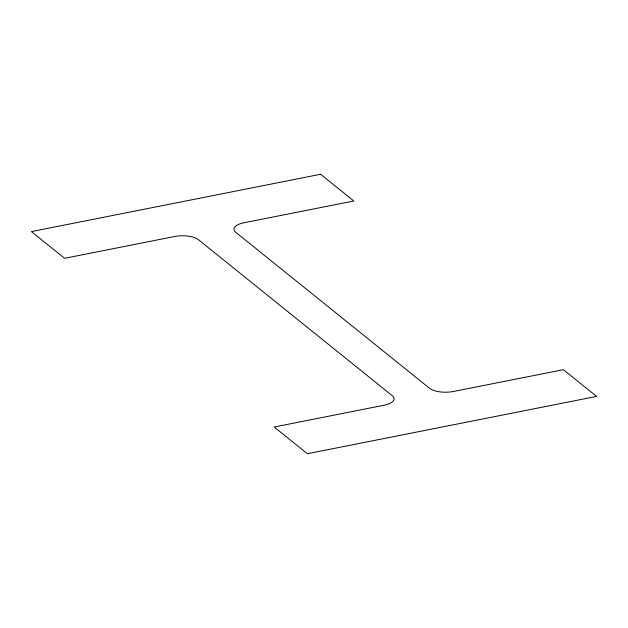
<?xml version="1.0" encoding="UTF-8"?>
<svg xmlns="http://www.w3.org/2000/svg" width="628" height="628" viewBox="0 0 628 628"><rect width="100%" height="100%" fill="white"/><g stroke="black" fill="none" stroke-linecap="round" stroke-linejoin="round"><path stroke-width="0.94" d="M320.618 174.27L31.4 231.591L64.598 258.312L174.474 236.536A17.914 7.112 -0.2 0 1 198.448 239.708L392.233 395.687A17.914 7.112 -0.2 0 1 384.061 405.233L274.185 427.009L307.382 453.73L596.6 396.409L563.402 369.688L453.526 391.464A17.914 7.112 -0.2 0 1 429.552 388.292L235.767 232.313A17.914 7.112 -0.2 0 1 243.939 222.767L353.815 200.991L320.618 174.27"/></g></svg>
